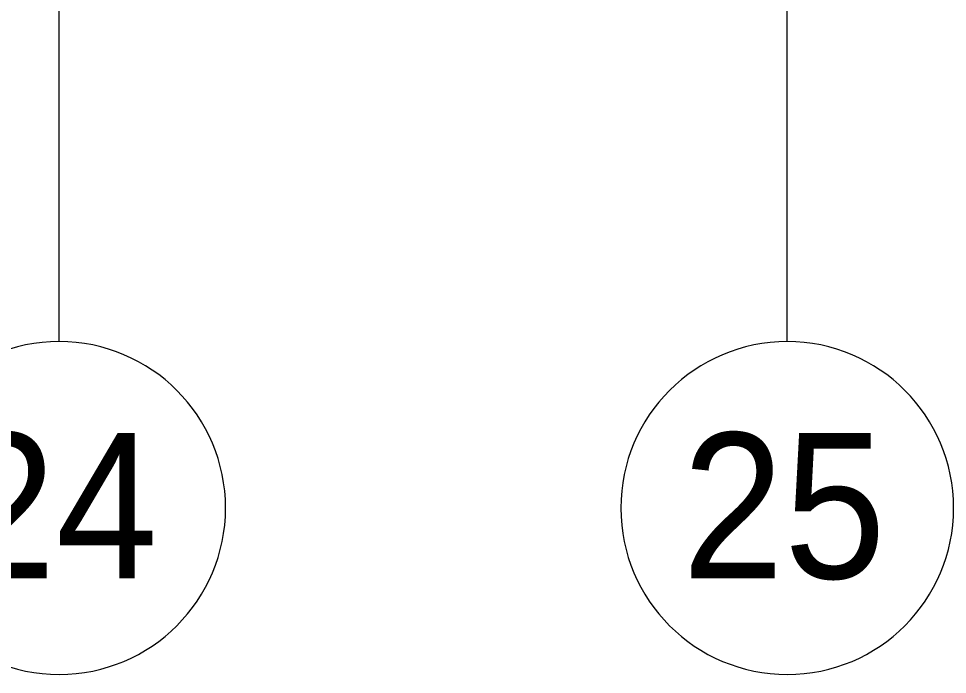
# Model space of a CAD drawing. Header units: millimetres. Extents: x -249154 to 415037, y -45458 to 354837.
# Drawn here: x 89230 to 93695, y 75680 to 78833 of the extents above; entities that cross this region are included whole.
import ezdxf

# ---------------------------------------------------------------- set-up
doc = ezdxf.new("R2010")
doc.units = ezdxf.units.MM
doc.layers.add('Оси', color=7, linetype='Continuous', lineweight=9)
doc.layers.add('Оси-1', color=7, linetype='Continuous', lineweight=20)
doc.styles.add('Arial', font='arial.ttf', dxfattribs={"width": 0.9, "height": 700})

# ---------------------------------------------------------------- blocks, each defined once
blk = doc.blocks.new('Ось сетки - D8-29747960-Объем проектирования 1 этажа')
at = {"layer": 'Оси-1'}
for start, end in [(360, 180), (180, 360)]:
    blk.add_arc((0, 0), 4, start, end, dxfattribs=at)
blk = doc.blocks.new('1floor')
at = {"layer": 'Оси'}
for p, q in [((89360, -1906.3), (89360, 3093.7)), ((92860, -1906.3), (92860, 3093.7))]:
    blk.add_line(p, q, dxfattribs=at)
at = {"layer": 'Оси-1', "xscale": 199.9999999999999, "yscale": 199.9999999999999, "zscale": 199.9999999999999}
for p in [(89360, -2706.3), (92860, -2706.3)]:
    blk.add_blockref('Ось сетки - D8-29747960-Объем проектирования 1 этажа', p, dxfattribs=at)
at = {"layer": 'Оси', "char_height": 700, "width": 1212.151, "attachment_point": 1, "style": 'Arial'}
for s, insert in [('24', (88854.8, -2345)), ('25', (92354.8, -2345))]:
    blk.add_mtext(s, dxfattribs=dict(at, insert=insert))

msp = doc.modelspace()

# ---------------------------------------------------------------- block references
msp.add_blockref('1floor', (64.7, 79186.1))

doc.saveas('drawing.dxf')
